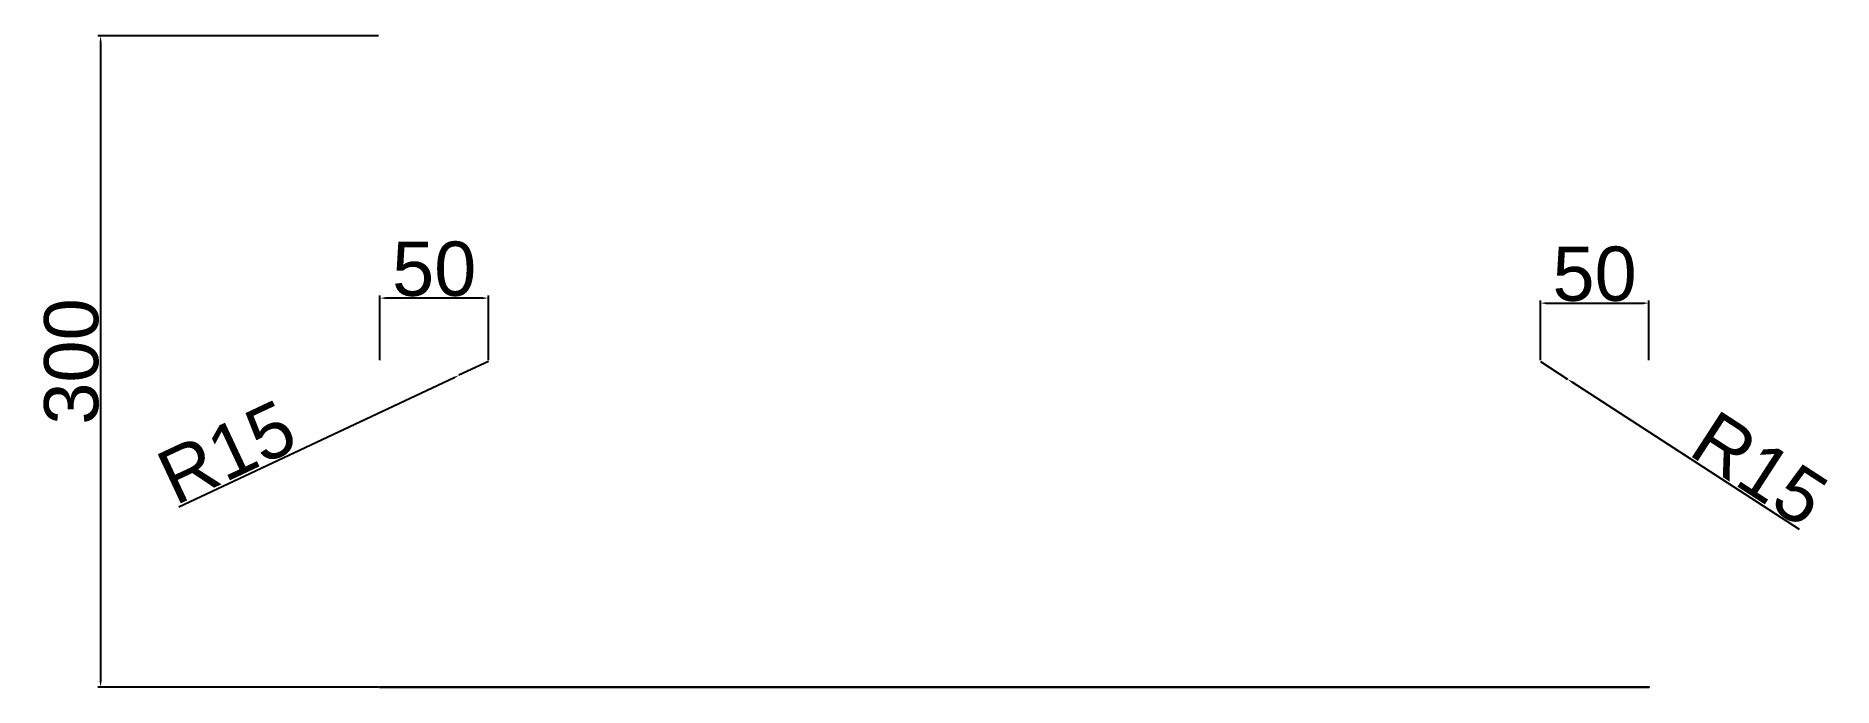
# Model space of a CAD drawing. Header units: millimetres. Extents: x -164 to 665, y 0 to 300.
import ezdxf

# ---------------------------------------------------------------- set-up
doc = ezdxf.new("R2010")
doc.units = ezdxf.units.MM
doc.styles.get("Standard").update_dxf_attribs({"font": 'arial.ttf'})
doc.dimstyles.new('ISO-25', dxfattribs={"dimtxt": 25, "dimasz": 2.5, "dimexe": 1.25, "dimexo": 0.625, "dimtad": 1, "dimtxsty": 'Standard', "dimcen": 2.5, "dimclrd": 3, "dimclre": 6, "dimadec": 0, "dimazin": 0, "dimtfac": 1, "dimtmove": 0, "dimatfit": 3, "dimfxl": 1, "dimarcsym": 0})

# ---------------------------------------------------------------- blocks, each defined once
blk = doc.blocks.new('*D6')
at = {"color": 6, "lineweight": -2, "transparency": 16777216}
for p, q in [((-4.99, 150.62), (-4.99, 180.45)), ((45.01, 150.62), (45.01, 180.45))]:
    blk.add_line(p, q, dxfattribs=at)
at = {"color": 3, "lineweight": -2, "transparency": 16777216}
blk.add_line((42.51, 179.2), (-2.49, 179.2), dxfattribs=at)
at = {"color": 3, "transparency": 16777216}
for points in [[(-2.49, 179.62), (-2.49, 178.79), (-4.99, 179.2)], [(42.51, 179.62), (42.51, 178.79), (45.01, 179.2)]]:
    blk.add_solid(points, dxfattribs=at)
at = {"layer": 'Defpoints', "color": 0, "transparency": 16777216}
for p in [(-4.99, 179.2), (-4.99, 150), (45.01, 150, 25)]:
    blk.add_point(p, dxfattribs=at)
at = {"color": 0, "transparency": 16777216, "insert": (20.01, 192.59), "char_height": 25, "attachment_point": 5}
blk.add_mtext('50', dxfattribs=at)
blk = doc.blocks.new('*D7')
at = {"color": 3, "lineweight": -2, "transparency": 16777216}
for p, q in [((45.01, 150), (31.43, 143.63)), ((-97.65, 83.06), (29.17, 142.57))]:
    blk.add_line(p, q, dxfattribs=at)
at = {"color": 3, "transparency": 16777216}
blk.add_solid([(28.99, 142.94), (29.35, 142.19), (31.43, 143.63)], dxfattribs=at)
at = {"layer": 'Defpoints', "color": 0, "transparency": 16777216}
for p in [(45.01, 150, 1675), (31.43, 143.63, 1675)]:
    blk.add_point(p, dxfattribs=at)
at = {"color": 0, "transparency": 16777216, "insert": (-75.64, 108.17), "char_height": 25, "attachment_point": 5, "rotation": 25.13848}
blk.add_mtext('R15', dxfattribs=at)
blk = doc.blocks.new('*D8')
at = {"color": 3, "lineweight": -2, "transparency": 16777216}
for p, q in [((530.01, 150), (542.6, 141.84)), ((649.44, 72.52), (544.69, 140.48))]:
    blk.add_line(p, q, dxfattribs=at)
at = {"color": 3, "transparency": 16777216}
blk.add_solid([(544.92, 140.83), (544.47, 140.13), (542.6, 141.84)], dxfattribs=at)
at = {"layer": 'Defpoints', "color": 0, "transparency": 16777216}
for p in [(530.01, 150, 670), (542.6, 141.84, 670)]:
    blk.add_point(p, dxfattribs=at)
at = {"color": 0, "transparency": 16777216, "insert": (631.07, 100.4), "char_height": 25, "attachment_point": 5, "rotation": 327.02706}
blk.add_mtext('R15', dxfattribs=at)
blk = doc.blocks.new('*D9')
at = {"color": 6, "lineweight": -2, "transparency": 16777216}
for p, q in [((530.01, 150.62), (530.01, 178.14)), ((580.01, 150.62), (580.01, 178.14))]:
    blk.add_line(p, q, dxfattribs=at)
at = {"color": 3, "lineweight": -2, "transparency": 16777216}
blk.add_line((532.51, 176.89), (577.51, 176.89), dxfattribs=at)
at = {"color": 3, "transparency": 16777216}
for points in [[(532.51, 177.31), (532.51, 176.48), (530.01, 176.89)], [(577.51, 177.31), (577.51, 176.48), (580.01, 176.89)]]:
    blk.add_solid(points, dxfattribs=at)
at = {"layer": 'Defpoints', "color": 0, "transparency": 16777216}
for p in [(580.01, 176.89), (530.01, 150, 1700), (580.01, 150, 1700)]:
    blk.add_point(p, dxfattribs=at)
at = {"color": 0, "transparency": 16777216, "insert": (555.01, 190.28), "char_height": 25, "attachment_point": 5}
blk.add_mtext('50', dxfattribs=at)
blk = doc.blocks.new('*D13')
at = {"color": 6, "lineweight": -2, "transparency": 16777216}
for p, q in [((-5.61, 300), (-135.04, 300)), ((-5.61, 0), (-135.04, 0))]:
    blk.add_line(p, q, dxfattribs=at)
at = {"color": 3, "lineweight": -2, "transparency": 16777216}
blk.add_line((-133.79, 297.5), (-133.79, 2.5), dxfattribs=at)
at = {"color": 3, "transparency": 16777216}
for points in [[(-134.21, 297.5), (-133.38, 297.5), (-133.79, 300)], [(-134.21, 2.5), (-133.38, 2.5), (-133.79, 0)]]:
    blk.add_solid(points, dxfattribs=at)
at = {"layer": 'Defpoints', "color": 0, "transparency": 16777216}
for p in [(-4.99, 300), (-4.99, 0), (-133.79, 0)]:
    blk.add_point(p, dxfattribs=at)
at = {"color": 0, "transparency": 16777216, "insert": (-147.19, 150), "char_height": 25, "attachment_point": 5, "rotation": 90}
blk.add_mtext('300', dxfattribs=at)

msp = doc.modelspace()

# ---------------------------------------------------------------- linework, layer by layer
at = {"extrusion": (0, -1, 0)}
msp.add_line((555.014, 0, 695), (555.014, 0, 1005), dxfattribs=at)
msp.add_lwpolyline([(555.014, 1365), (-4.986, 1365), (-4.986, 1005), (555.014, 1005), (555.014, 695), (-4.986, 695), (-4.986, 335), (555.014, 335), (555.014, 25), (-4.986, 25), (-4.986, 0), (580.014, 0), (580.014, 360), (20.014, 360), (20.014, 670), (580.014, 670), (580.014, 1030), (20.014, 1030), (20.014, 1340), (580.014, 1340), (580.014, 1700), (20.014, 1700), (20.014, 2010), (580.014, 2010), (580.014, 2035), (-4.986, 2035), (-4.986, 1675), (555.014, 1675), (555.014, 1365)], dxfattribs=at)
for p in [(-4.986, 0, 1760), (-4.986, 0, 1170), (-4.986, 0, 580), (20.014, 0, 465), (20.014, 0, 1055), (20.014, 0, 1930), (35.014, 0, 335), (45.014, 0, 1315), (50.014, 0, 1675), (55.014, 0, 1985), (70.014, 0, 25), (100.014, 0, 670), (110.014, 0, 1340), (115.014, 0, 1005), (165.014, 0, 695), (170.014, 0, 1650), (180.014, 0), (200.014, 0, 360), (275.014, 0, 1960), (280.014, 0, 1030), (320.014, 0, 335), (330.014, 0, 1315), (335.014, 0, 1675), (340.014, 0, 1985), (355.014, 0, 25), (385.014, 0, 670), (395.014, 0, 1340), (400.014, 0, 1005), (450.014, 0, 695), (455.014, 0, 1650), (465.014, 0), (485.014, 0, 360), (555.014, 0, 1465), (555.014, 0, 875), (555.014, 0, 285), (555.014, 0, 50), (560.014, 0, 1960), (565.014, 0, 1030), (580.014, 0, 170), (580.014, 0, 760), (580.014, 0, 1350), (580.014, 0, 1635)]:
    msp.add_point(p)
for p in [(20.014, 0), (20.014, 0, 670), (45.014, 0), (45.014, 0, 670), (70.014, 0), (70.014, 0, 670), (95.014, 0), (95.014, 0, 670), (120.014, 0), (120.014, 0, 670), (145.014, 0), (145.014, 0, 670), (170.014, 0), (170.014, 0, 670), (195.014, 0), (195.014, 0, 670), (220.014, 0), (220.014, 0, 670), (245.014, 0), (245.014, 0, 670), (270.014, 0), (270.014, 0, 670), (295.014, 0), (295.014, 0, 670), (320.014, 0), (320.014, 0, 670), (345.014, 0), (345.014, 0, 670), (370.014, 0), (370.014, 0, 670), (395.014, 0), (395.014, 0, 670), (420.014, 0), (420.014, 0, 670), (445.014, 0), (445.014, 0, 670), (470.014, 0), (470.014, 0, 670), (495.014, 0), (495.014, 0, 670), (520.014, 0), (520.014, 0, 670), (545.014, 0), (545.014, 0, 670), (570.014, 0), (570.014, 0, 670)]:
    msp.add_point(p, dxfattribs=at)

# ---------------------------------------------------------------- dimensions: what is measured, and where the dimension line sits
dim = msp.add_linear_dim(base=(-133.794, 0), p1=(-4.986, 300), p2=(-4.986, 0), angle=90, dimstyle='ISO-25')
dim.commit()
dim.dimension.update_dxf_attribs({"geometry": '*D13', "text_midpoint": (-147.191, 150)})
for base, p1, p2, picture, middle in [((-4.986, 179.202), (45.014, 150, 25), (-4.986, 150), '*D6', (20.014, 192.591)), ((580.014, 176.894), (530.014, 150, 1700), (580.014, 150, 1700), '*D9', (555.014, 190.283))]:
    dim = msp.add_linear_dim(base=base, p1=p1, p2=p2, dimstyle='ISO-25')
    dim.commit()
    dim.dimension.update_dxf_attribs({"geometry": picture, "text_midpoint": middle})
for center, mpoint, picture, middle in [((45.014, 150, 1675), (31.434, 143.628, 1675), '*D7', (-69.956, 96.05)), ((530.014, 150, 670), (542.597, 141.836, 670), '*D8', (623.781, 89.17))]:
    dim = msp.add_radius_dim(center=center, mpoint=mpoint, dimstyle='ISO-25')
    dim.commit()
    dim.dimension.update_dxf_attribs({"geometry": picture, "text_midpoint": middle, "dimtype": 164})

doc.saveas('drawing.dxf')
